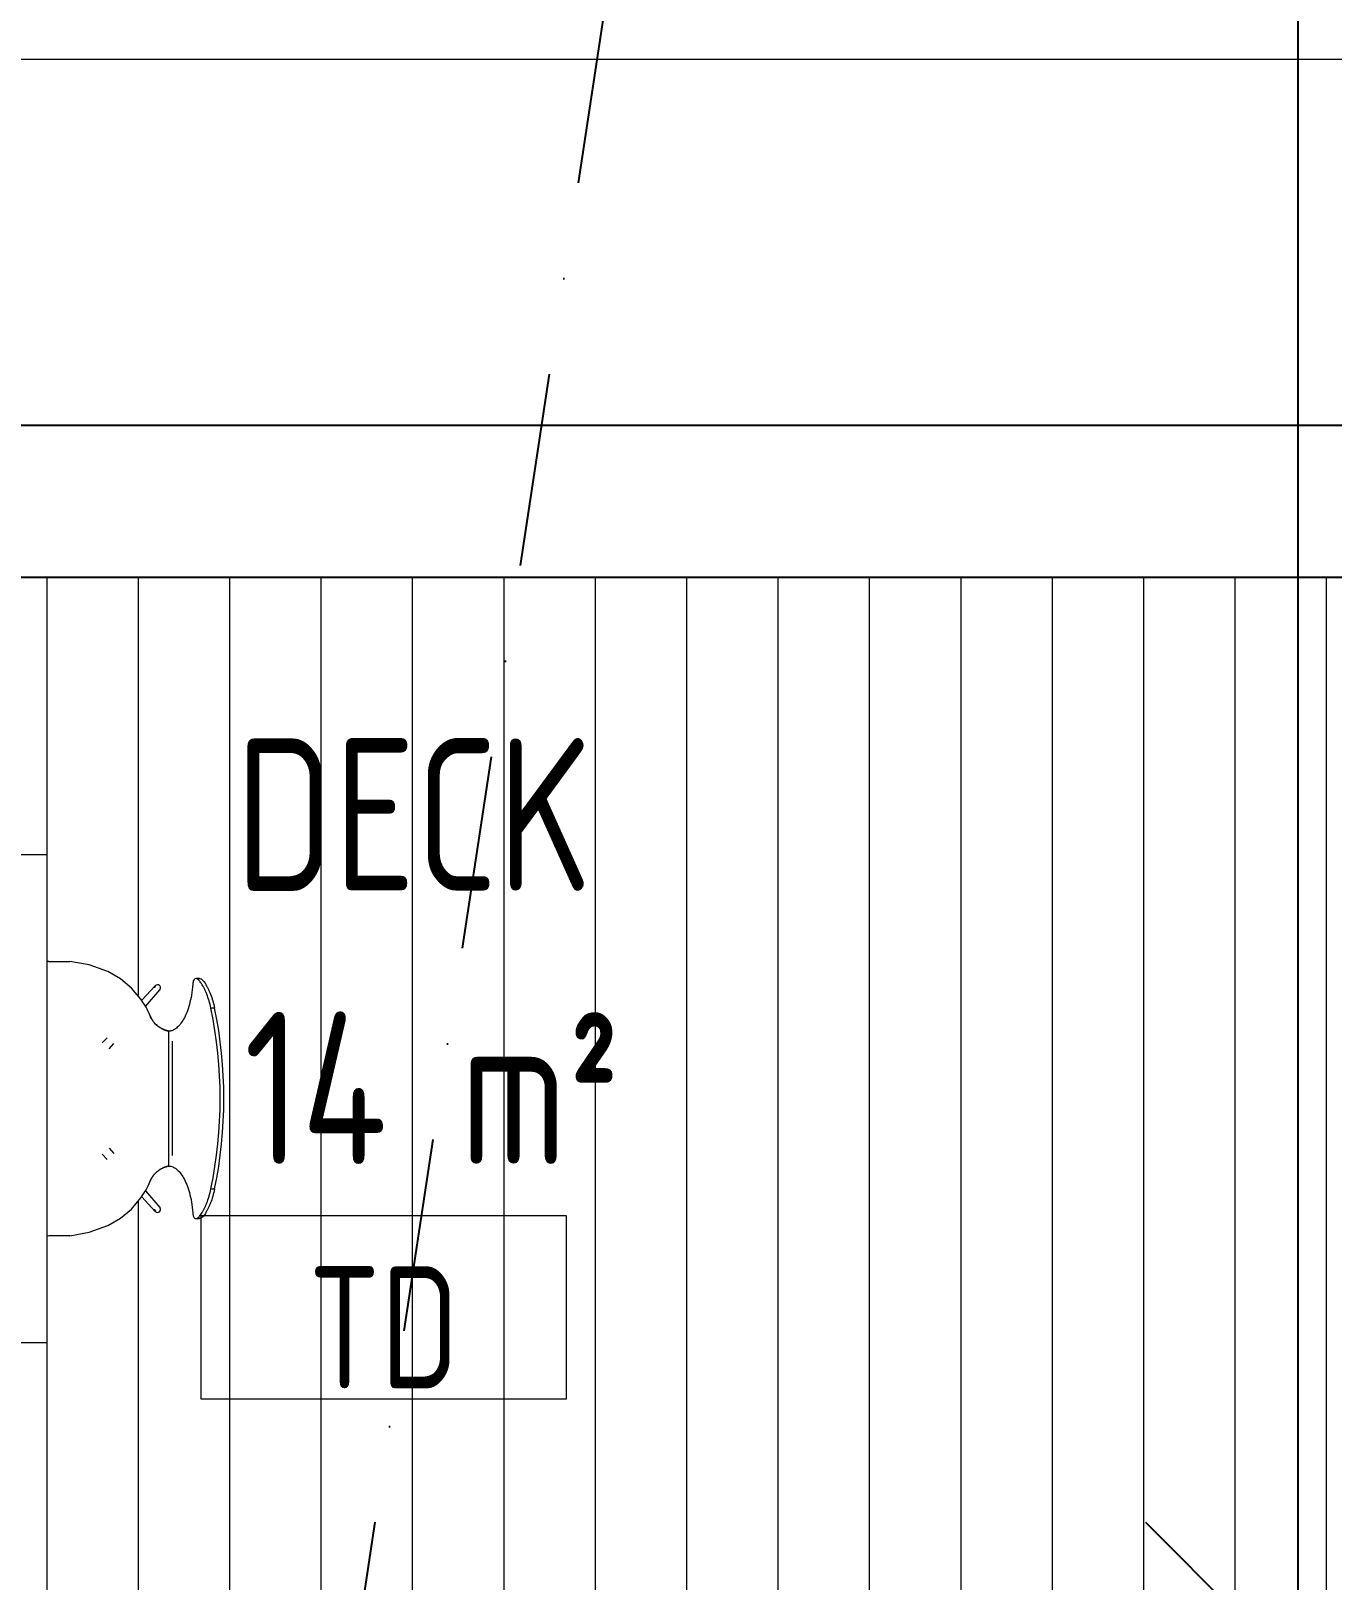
# Model space of a CAD drawing. Header units: millimetres. Extents: x -39027 to 364494, y -35256 to 94895.
# Drawn here: x 184321 to 186456, y 77990 to 80531 of the extents above; entities that cross this region are included whole.
import ezdxf

# ---------------------------------------------------------------- set-up
doc = ezdxf.new("R2010")
doc.units = ezdxf.units.MM
doc.header["$LTSCALE"] = 25
doc.header["$PDMODE"] = 3
doc.linetypes.add('DASHDOT', pattern=[25.4, 12.7, -6.35, 0, -6.35])
for name, color, linetype, lineweight in [('A-ANNO-DIMS', 211, 'Continuous', 5), ('A-ANNO-IDEN', 131, 'Continuous', 5), ('A-AREA-IDEN', 2, 'Continuous', 5), ('A-DETL-MBND', 4, 'Continuous', 13), ('A-FLOR-PATT', 8, 'Continuous', 5), ('I-FURN', 30, 'Continuous', 13)]:
    doc.layers.add(name, color=color, linetype=linetype, lineweight=lineweight)
doc.layers.add('Symbol-5', color=1, linetype='Continuous')
doc.layers.add('Wall-25', color=130, linetype='Continuous')
doc.styles.add('ISOCPEUR', font='isocpeur.ttf', dxfattribs={"width": 0.75, "height": 500})
doc.styles.add('ISOCPEUR_3', font='isocpeur.ttf', dxfattribs={"width": 0.75, "height": 400})
doc.dimstyles.new('BG_STANDARD_5_Rounding_Trans', dxfattribs={"dimscale": 304.8, "dimtxt": 500, "dimasz": 1.64042, "dimexe": 1.64042, "dimexo": 0.0625, "dimgap": 0.131234, "dimtad": 1, "dimdec": 0, "dimrnd": 5, "dimzin": 0, "dimdsep": 46, "dimtxsty": 'ISOCPEUR', "dimblk1": 'OBLIQUE', "dimblk2": 'OBLIQUE', "dimsah": 1, "dimcen": 0.09, "dimdle": 1.64042, "dimazin": 0, "dimtfac": 1, "dimtdec": 4, "dimtix": 1, "dimtmove": 0, "dimatfit": 3, "dimfxl": 3.28084, "dimfxlon": 1, "dimtvp": 1, "dimtolj": 1, "dimtzin": 0, "dimarcsym": 2})

# ---------------------------------------------------------------- blocks, each defined once
blk = doc.blocks.new('FURNITURE_table _ chairs multi-configuration - 1800 x 800-1106666-PROPOSED FIRST FLOOR PLAN')
at = {"layer": 'I-FURN'}
for p, q in [((900, 430), (-900, 430)), ((900, -370), (900, 430)), ((-900, -370), (900, -370))]:
    blk.add_line(p, q, dxfattribs=at)
at = {"layer": 'I-FURN', "lineweight": 5}
for p, q in [((903, 255), (899.9, 254.7)), ((903, 255), (937.6, 255)), ((1055.4, 191.2), (1077.6, 215.1)), ((1061.6, 181.2), (1085.1, 208.5)), ((1150.3, 227), (1144.1, 227)), ((1175.1, 178.3), (1169, 178.3)), ((990.6, 121.4), (998.5, 129.9)), ((1100.8, 140.7), (1100, 140.7)), ((1001.8, 111.4), (1009.5, 120.4)), ((1106, -63.5), (1106, 124.4)), ((990.6, -61.4), (998.5, -69.9)), ((1001.8, -51.4), (1009.5, -60.4)), ((1100, -80.7), (1100.8, -80.7)), ((1061.6, -121.2), (1085.1, -148.5)), ((1169, -118.3), (1175.1, -118.3)), ((1055.4, -131.2), (1077.6, -155.1)), ((1144.1, -167), (1150.3, -167)), ((899.9, -194.7), (903, -195)), ((937.6, -195), (903, -195))]:
    blk.add_line(p, q, dxfattribs=at)
at = {"layer": 'I-FURN', "lineweight": 5, "flags": 128}
for points in [[(999.7, 238.4), (969.4, 249.3), (937.6, 255)], [(1054.2, 193.1), (1038.8, 211.3), (1020.4, 226.5), (999.7, 238.4)], [(1100, -80.7), (1100, -6.9), (1100, 66.9), (1100, 140.7)], [(999.7, -178.4), (1020.4, -166.5), (1038.8, -151.3), (1054.2, -133.1)], [(937.6, -195), (969.4, -189.3), (999.7, -178.4)]]:
    blk.add_lwpolyline(points, dxfattribs=at)
at = {"layer": 'I-FURN', "lineweight": 5}
for centre, radius, start, end in [((1081.3, 211.7), 5, 90, 180), ((1081.3, 211.7), 5, 299.3273, 90), ((453.5, 30), 730.7, 348.2932, 11.7068), ((453.5, 30), 736.7, 348.3899, 11.6101), ((1081.3, -151.7), 5, 180, 270), ((1081.3, -151.7), 5, 270, 61.3229)]:
    blk.add_arc(centre, radius, start, end, dxfattribs=at)
for points in [[(1139.3, 217.6), (1138.8, 211.3), (1137.3, 199.5), (1133.8, 183.9), (1129.4, 170.7), (1124.2, 159.8), (1118.4, 151.3), (1112.3, 145.2), (1106.2, 141.5), (1102.5, 140.7), (1100.8, 140.7)], [(1069.1, 165.8), (1067.2, 170.6), (1062.7, 180), (1057.2, 188.8), (1054.2, 193.1)], [(1069.1, 165.8), (1070.4, 162.7), (1072, 159.8), (1073.9, 157.2)], [(1054.2, -133.1), (1057.2, -128.8), (1062.7, -120), (1067.2, -110.6), (1069.1, -105.8)]]:
    blk.add_open_spline(points, degree=3, dxfattribs=at)
for points, knots in [([(1169, 178.3), (1168.1, 182.4), (1166, 190.5), (1162.8, 199.7), (1160.1, 206.4), (1157.9, 211), (1155.8, 215.1), (1153.6, 218.6), (1151.5, 221.6), (1148.7, 224.8), (1145.6, 227.1), (1142.5, 227.1), (1140.3, 224), (1139.5, 220), (1139.3, 217.6)], [-1, -1, -1, -1, -0.888889, -0.777778, -0.722222, -0.666667, -0.611111, -0.555556, -0.5, -0.444444, -0.333333, -0.222222, -0.111111, 0, 0, 0, 0]), ([(1149, 226.7), (1149.9, 227.1), (1151.9, 227.1), (1154.9, 224.8), (1157.7, 221.6), (1159.8, 218.6), (1162, 215.1), (1164.1, 211), (1166.3, 206.4), (1169, 199.7), (1172.2, 190.5), (1174.2, 182.4), (1175.1, 178.3)], [-0.7668448, -0.7668448, -0.7668448, -0.7668448, -0.6666667, -0.5555556, -0.5, -0.4444444, -0.3888889, -0.3333333, -0.2777778, -0.2222222, -0.1111111, 0, 0, 0, 0]), ([(1100, 140.7), (1100, 140.6), (1099.5, 140.8), (1098.1, 141.1), (1097, 141.3), (1096.1, 141.6), (1095.1, 141.9), (1094, 142.3), (1092.8, 142.7), (1091.5, 143.2), (1090.1, 143.8), (1088.6, 144.5), (1087.1, 145.4), (1085, 146.6), (1082.4, 148.4), (1078.1, 152), (1073.2, 157.6), (1070.3, 162.9), (1069.1, 165.8)], [0.0009589, 0.0009589, 0.0009589, 0.0009589, 0.1428571, 0.2142857, 0.25, 0.2857143, 0.3214286, 0.3571429, 0.3928571, 0.4285714, 0.4642857, 0.5, 0.5357143, 0.5714286, 0.6428571, 0.7142857, 0.8571429, 1, 1, 1, 1]), ([(1075.9, 154.7), (1076.4, 154), (1077.9, 152.4), (1079.5, 150.9), (1080.4, 150.1)], [0.17803685, 0.17803685, 0.17803685, 0.17803685, 0.21428571, 0.26965028, 0.26965028, 0.26965028, 0.26965028]), ([(1083.1, 148), (1083.7, 147.5), (1085.1, 146.6), (1086.7, 145.6), (1087.6, 145.1), (1087.8, 145)], [0.31955752, 0.31955752, 0.31955752, 0.31955752, 0.35714286, 0.39285714, 0.40762613, 0.40762613, 0.40762613, 0.40762613]), ([(1090.2, 143.8), (1090.4, 143.7), (1091.2, 143.3), (1092.6, 142.7), (1094.1, 142.2), (1095.2, 141.9), (1095.7, 141.7), (1096, 141.6)], [0.4518908, 0.4518908, 0.4518908, 0.4518908, 0.4642857, 0.5, 0.5357143, 0.5535714, 0.5714286, 0.5714286, 0.5714286, 0.5714286]), ([(1096.1, 141.6), (1096.5, 141.5), (1097.2, 141.3), (1098.6, 140.9), (1099.7, 140.7), (1100.4, 140.6), (1100.5, 140.6)], [0.574221, 0.574221, 0.574221, 0.574221, 0.5982143, 0.625, 0.6785714, 0.6863327, 0.6863327, 0.6863327, 0.6863327]), ([(1069.1, -105.8), (1070.3, -102.9), (1073.2, -97.6), (1078.1, -92), (1081.8, -88.9), (1084, -87.3), (1085.6, -86.3), (1087.1, -85.4), (1088.6, -84.5), (1090.1, -83.8), (1091.7, -83.1), (1093.4, -82.4), (1094.8, -82), (1095.7, -81.7), (1096.2, -81.6), (1096.9, -81.3), (1097.8, -81.1), (1098.8, -80.9), (1099.7, -80.7), (1100, -80.7), (1100, -80.7)], [0, 0, 0, 0, 0.1428571, 0.2857143, 0.3571429, 0.3928571, 0.4285714, 0.4642857, 0.5, 0.5357143, 0.5714286, 0.625, 0.6785714, 0.7053571, 0.71875, 0.7321429, 0.7857143, 0.8392857, 0.8928571, 0.9990411, 0.9990411, 0.9990411, 0.9990411]), ([(1073.9, -97.2), (1073, -98.4), (1071.3, -101.1), (1069.8, -104.1), (1069.1, -105.8)], [0.8656218, 0.8656218, 0.8656218, 0.8656218, 0.9285714, 1, 1, 1, 1]), ([(1080.4, -90.1), (1079.5, -90.9), (1077.9, -92.4), (1076.4, -94), (1075.9, -94.7)], [0.73034972, 0.73034972, 0.73034972, 0.73034972, 0.78571429, 0.82196315, 0.82196315, 0.82196315, 0.82196315]), ([(1087.8, -85), (1087.6, -85.1), (1086.7, -85.6), (1085.1, -86.6), (1083.7, -87.5), (1083.1, -88)], [0.59237387, 0.59237387, 0.59237387, 0.59237387, 0.60714286, 0.64285714, 0.68044248, 0.68044248, 0.68044248, 0.68044248]), ([(1096, -81.6), (1095.5, -81.8), (1094.4, -82.1), (1092.6, -82.7), (1091.2, -83.3), (1090.4, -83.7), (1090.2, -83.8)], [0.4285714, 0.4285714, 0.4285714, 0.4285714, 0.4642857, 0.5, 0.5357143, 0.5481092, 0.5481092, 0.5481092, 0.5481092]), ([(1100.5, -80.6), (1100.4, -80.6), (1099.9, -80.7), (1099, -80.9), (1097.6, -81.2), (1096.6, -81.4), (1096.1, -81.6)], [0.3136673, 0.3136673, 0.3136673, 0.3136673, 0.3214286, 0.3571429, 0.3928571, 0.425779, 0.425779, 0.425779, 0.425779]), ([(1100.8, -80.7), (1102.5, -80.7), (1106.2, -81.5), (1114.4, -86.4), (1124.4, -98.6), (1132.6, -118.8), (1137.3, -139.5), (1138.8, -151.3), (1139.3, -157.6)], [-1, -1, -1, -1, -0.875, -0.75, -0.5, -0.25, -0.125, 0, 0, 0, 0]), ([(1139.3, -157.6), (1139.5, -160), (1140.3, -164), (1142.5, -167.1), (1145.6, -167.1), (1148.7, -164.8), (1151.5, -161.6), (1153.6, -158.6), (1155.8, -155.1), (1157.9, -151), (1160.1, -146.4), (1162.8, -139.7), (1166, -130.5), (1168.1, -122.4), (1169, -118.3)], [-1, -1, -1, -1, -0.888889, -0.777778, -0.666667, -0.555556, -0.5, -0.444444, -0.388889, -0.333333, -0.277778, -0.222222, -0.111111, 0, 0, 0, 0]), ([(1175.1, -118.3), (1174.2, -122.4), (1172.2, -130.5), (1169, -139.7), (1166.3, -146.4), (1164.1, -151), (1162, -155.1), (1159.8, -158.6), (1157.7, -161.6), (1154.9, -164.8), (1151.9, -167.1), (1149.9, -167.1), (1149, -166.7)], [-1, -1, -1, -1, -0.8888889, -0.7777778, -0.7222222, -0.6666667, -0.6111111, -0.5555556, -0.5, -0.4444444, -0.3333333, -0.2331552, -0.2331552, -0.2331552, -0.2331552])]:
    blk.add_open_spline(points, degree=3, knots=knots, dxfattribs=at)
blk = doc.blocks.new('TAG_Material sml - BG_Material Tag-175359-PROPOSED FIRST FLOOR PLAN')
at = {"layer": 'A-ANNO-IDEN'}
for p, q in [((2.809, 1.208), (-3.191, 1.208)), ((-3.191, 1.208), (-3.191, -1.792)), ((2.809, -1.792), (2.809, 1.208)), ((-3.191, -1.792), (2.809, -1.792))]:
    blk.add_line(p, q, dxfattribs=at)
blk = doc.blocks.new('_Oblique')
at = {"color": 0, "linetype": 'ByBlock', "lineweight": -2}
blk.add_line((-0.5, -0.5), (0.5, 0.5), dxfattribs=at)
blk = doc.blocks.new('*D1217')
at = {"layer": 'A-ANNO-DIMS', "color": 0, "lineweight": -2, "transparency": 16777216}
for p, q in [((186399.5, 86041.6), (186399.5, 77334.9)), ((186880.5, 85541.6), (185899.5, 85541.6)), ((185918.6, 77834.9), (186899.5, 77834.9))]:
    blk.add_line(p, q, dxfattribs=at)
at = {"layer": 'Defpoints', "color": 0, "transparency": 16777216}
for p in [(186899.5, 85541.6), (185899.5, 77834.9), (186399.5, 77834.9)]:
    blk.add_point(p, dxfattribs=at)
at = {"layer": 'A-ANNO-DIMS', "color": 0, "lineweight": -2, "transparency": 16777216, "xscale": 500.0000000000001, "yscale": 500.0000000000001, "zscale": 500.0000000000001}
for p, rotation in [((186399.5, 85541.6), 90), ((186399.5, 77834.9), 270)]:
    blk.add_blockref('_Oblique', p, dxfattribs=dict(at, rotation=rotation))
at = {"layer": 'A-ANNO-DIMS', "color": 0, "transparency": 16777216, "insert": (186109.5, 81688.2), "char_height": 500, "attachment_point": 5, "rotation": 90, "style": 'ISOCPEUR'}
blk.add_mtext('\\A1;7705', dxfattribs=at)

msp = doc.modelspace()

# ---------------------------------------------------------------- hatches: boundary and pattern name
at = {"layer": 'A-FLOR-PATT'}
h = msp.add_hatch(dxfattribs=at)
h.set_pattern_fill('FP_85', color=256, style=0, pattern_type=2)
h.set_pattern_definition([(90, (189446.88, 77295.56), (-150, 9e-15), [])])
h.paths.add_polyline_path([(186455.7, 77834.9), (187650, 77834.9), (187945.1, 79634.9), (180644, 79634.5), (180644, 77834.9), (186405.5, 77834.9)], flags=0)
h.paths.add_polyline_path([(183971.9, 78089.7), (183897.4, 78093.5), (183821.9, 78105.2), (183800.5, 78111.6), (183783, 78120.4), (183775.9, 78127.2), (183775.2, 78128.1), (183775.3, 78137.3), (183778.3, 78139.5), (183830.8, 78150.7), (183844.1, 78157.5), (183850.7, 78162.1), (183858.6, 78171.4), (183860.3, 78175), (183861, 78180.9), (183858.6, 78188.5), (183855.6, 78194.4), (183850.7, 78200.7), (183844.1, 78206.4), (183820.6, 78218.1), (183790.1, 78193.6), (183785.7, 78199.1), (183791.2, 78205.2), (183802.6, 78216.9), (183810.7, 78224.5), (183807.4, 78226.9), (183790.6, 78241.1), (183775.3, 78259.5), (183763.5, 78280.2), (183752.5, 78310.6), (183746.9, 78342.3), (183746.9, 78379.9), (183146.4, 78379.9), (183146.9, 78376.9), (183146.9, 78342.3), (183139, 78304.3), (183130.3, 78280.2), (183118.4, 78259.5), (183103.2, 78241.1), (183084, 78223.5), (183102.8, 78205), (183108.3, 78198.3), (183102.8, 78194.2), (183084.9, 78208.1), (183072.2, 78217.8), (183071.7, 78217.5), (183049.7, 78206.4), (183043.1, 78200.7), (183038.2, 78194.4), (183033.5, 78183.8), (183032.7, 78178.3), (183035.1, 78171.4), (183038.2, 78166.9), (183044.8, 78160.7), (183052.1, 78155.9), (183063, 78150.7), (183082.2, 78145), (183102.8, 78141.5), (183115.8, 78139.2), (183118.5, 78136.9), (183117.9, 78127.2), (183112.6, 78121.8), (183105.3, 78117.2), (183093.2, 78111.6), (183070.1, 78104.8), (182993.1, 78093.3), (182921.9, 78089.7), (182847.4, 78093.5), (182771.9, 78105.2), (182750.5, 78111.6), (182733, 78120.4), (182725.9, 78127.2), (182725.2, 78128.1), (182725.3, 78137.3), (182728.3, 78139.5), (182780.8, 78150.7), (182794.8, 78157.9), (182800.9, 78162.3), (182808.6, 78171.4), (182810.3, 78175), (182811, 78180.9), (182808.6, 78188.5), (182805.6, 78194.4), (182800.7, 78200.7), (182794.1, 78206.4), (182770.6, 78218.1), (182740.1, 78193.6), (182735.7, 78199.1), (182741.2, 78205.2), (182752.6, 78216.9), (182760.7, 78224.5), (182757.4, 78226.9), (182740.6, 78241.1), (182725.3, 78259.5), (182713.5, 78280.2), (182702.5, 78310.6), (182696.9, 78342.3), (182696.9, 78379.9), (182546.9, 78379.9), (182546.9, 78555.4), (182543.9, 78554.9), (182509.3, 78554.9), (182472.2, 78562.5), (182447.2, 78571.5), (182426.4, 78583.4), (182408.1, 78598.6), (182390.4, 78617.8), (182371.9, 78599), (182365.3, 78593.5), (182361.2, 78599), (182375.1, 78616.9), (182384.7, 78629.6), (182384.4, 78630.1), (182373.4, 78652.1), (182367.7, 78658.7), (182361.3, 78663.6), (182350.8, 78668.3), (182345.2, 78669.1), (182340.6, 78668), (182334.6, 78664.3), (182327.7, 78657), (182321.8, 78647.5), (182317.6, 78638.8), (182313.2, 78625.6), (182308.4, 78599), (182306.2, 78586), (182303.9, 78583.3), (182294.1, 78583.9), (182288.8, 78589.2), (182284.8, 78595.5), (182278.6, 78608.6), (182271.8, 78631.7), (182260.3, 78708.7), (182256.7, 78779.9), (182260.5, 78854.4), (182272.2, 78929.9), (182278.6, 78951.3), (182287.1, 78968.5), (182294.1, 78975.9), (182295, 78976.6), (182304.3, 78976.5), (182306.4, 78973.5), (182317.6, 78921), (182322.8, 78910.1), (182328.5, 78901.6), (182334.6, 78895.5), (182340.6, 78891.8), (182347.9, 78890.8), (182355.4, 78893.1), (182361.3, 78896.2), (182367.7, 78901.1), (182373.4, 78907.7), (182385.1, 78931.2), (182360.6, 78961.7), (182366.1, 78966.1), (182372.2, 78960.6), (182383.9, 78949.2), (182391.5, 78941.1), (182396.9, 78948), (182408.1, 78961.2), (182429.4, 78978.1), (182447.2, 78988.3), (182477.5, 78999.3), (182509.3, 79004.9), (182546.9, 79004.9), (182546.9, 79179.9), (182697.4, 79179.9), (182696.9, 79182.9), (182696.9, 79217.5), (182704.5, 79254.6), (182713.5, 79279.6), (182725.3, 79300.4), (182740.6, 79318.7), (182759.7, 79336.4), (182740.9, 79354.9), (182735.4, 79361.5), (182741, 79365.6), (182758.8, 79351.7), (182771.6, 79342.1), (182772, 79342.4), (182794.1, 79353.4), (182800.7, 79359.1), (182805.6, 79365.5), (182810.3, 79376), (182811, 79381.6), (182810, 79386.2), (182806.3, 79392.2), (182799, 79399.1), (182791.7, 79404), (182780.8, 79409.2), (182761.6, 79414.9), (182741, 79418.4), (182728, 79420.6), (182725.3, 79422.9), (182725.9, 79432.6), (182731.2, 79438), (182738.5, 79442.6), (182750.5, 79448.2), (182773.6, 79455), (182850.7, 79466.5), (182921.9, 79470.1), (182996.4, 79466.3), (183074.8, 79453.9), (183093.2, 79448.2), (183110.8, 79439.4), (183117.9, 79432.6), (183118.5, 79431.8), (183118.5, 79422.5), (183115.4, 79420.4), (183063, 79409.2), (183051.3, 79403.5), (183043.6, 79398.3), (183037.5, 79392.2), (183033.3, 79383.9), (183032.9, 79378.2), (183035.1, 79371.4), (183038.2, 79365.5), (183043.1, 79359.1), (183049.7, 79353.4), (183073.2, 79341.7), (183103.6, 79366.2), (183108.1, 79360.7), (183102.6, 79354.6), (183091.2, 79342.9), (183083.1, 79335.3), (183086.3, 79332.9), (183103.2, 79318.7), (183118.4, 79300.4), (183130.3, 79279.6), (183141.2, 79249.3), (183146.9, 79217.5), (183146.9, 79179.9), (183747.4, 79179.9), (183746.9, 79182.9), (183746.9, 79217.5), (183754.5, 79254.6), (183763.5, 79279.6), (183775.3, 79300.4), (183790.6, 79318.7), (183809.7, 79336.4), (183790.9, 79354.9), (183785.4, 79361.5), (183791, 79365.6), (183808.8, 79351.7), (183821.6, 79342.1), (183827.9, 79345.1), (183844.1, 79353.4), (183850.7, 79359.1), (183855.6, 79365.5), (183860.3, 79376), (183861, 79381.6), (183860, 79386.2), (183856.3, 79392.2), (183849, 79399.1), (183841.7, 79404), (183827.9, 79410.1), (183811.6, 79414.9), (183791, 79418.4), (183778, 79420.6), (183775.3, 79422.9), (183775.9, 79432.6), (183781.2, 79438), (183788.5, 79442.6), (183800.5, 79448.2), (183823.6, 79455), (183900.7, 79466.5), (183971.9, 79470.1), (184046.4, 79466.3), (184121.8, 79454.6), (184143.2, 79448.2), (184160.4, 79439.7), (184166, 79435.2), (184168.5, 79431.8), (184168.5, 79422.5), (184165.4, 79420.4), (184113, 79409.2), (184101.3, 79403.5), (184093.6, 79398.3), (184087.5, 79392.2), (184083.3, 79383.9), (184082.9, 79378.2), (184085.1, 79371.4), (184088.2, 79365.5), (184093.1, 79359.1), (184099.7, 79353.4), (184123.2, 79341.7), (184153.6, 79366.2), (184158.1, 79360.7), (184152.6, 79354.6), (184141.2, 79342.9), (184133.1, 79335.3), (184136.3, 79332.9), (184153.2, 79318.7), (184168.4, 79300.4), (184180.3, 79279.6), (184191.2, 79249.3), (184196.9, 79217.5), (184196.9, 79179.9), (184346.9, 79179.9), (184346.9, 79004.4), (184349.9, 79004.9), (184384.5, 79004.9), (184421.6, 78997.3), (184446.6, 78988.3), (184467.3, 78976.5), (184485.7, 78961.2), (184503.2, 78942.1), (184522.9, 78961.8), (184528.2, 78966.7), (184532.6, 78960.8), (184521.1, 78945.9), (184509, 78930.2), (184513.1, 78921.8), (184520.4, 78907.7), (184526.1, 78901.1), (184532.4, 78896.2), (184543, 78891.5), (184548.5, 78890.8), (184553.2, 78891.8), (184559.9, 78896.2), (184566.4, 78903.3), (184573.6, 78915.7), (184579, 78929.8), (184581.8, 78940.2), (184585.3, 78960.8), (184587.6, 78973.8), (184589.9, 78976.5), (184599.6, 78975.9), (184605, 78970.6), (184609, 78964.3), (184615.2, 78951.3), (184622, 78928.2), (184633.3, 78854.4), (184637.1, 78779.9), (184633.3, 78705.4), (184620.6, 78626.2), (184615.2, 78608.6), (184606.7, 78591.4), (184599.6, 78583.9), (184598.7, 78583.3), (184589.5, 78583.3), (184587.3, 78586.4), (184576.1, 78638.8), (184568.9, 78652.8), (184564.7, 78658.7), (184558.6, 78664.7), (184553.2, 78668), (184545.9, 78669.1), (184538.3, 78666.7), (184532.4, 78663.6), (184526.1, 78658.7), (184520.4, 78652.1), (184508.3, 78628.4), (184518.7, 78616.8), (184532.6, 78599), (184533.2, 78598.2), (184528.2, 78593.2), (184521.8, 78599), (184509, 78611.5), (184502.3, 78618.8), (184496.2, 78611.1), (184485.7, 78598.6), (184467.3, 78583.4), (184446.6, 78571.5), (184416.2, 78560.6), (184384.5, 78554.9), (184346.9, 78554.9), (184346.9, 78379.9), (184196.4, 78379.9), (184196.9, 78376.9), (184196.9, 78342.3), (184189, 78304.3), (184180.3, 78280.2), (184168.4, 78259.5), (184150.6, 78238.9), (184134, 78223.5), (184152.8, 78205), (184158.3, 78198.3), (184152.8, 78194.2), (184134.9, 78208.1), (184122.2, 78217.8), (184121.7, 78217.5), (184099.7, 78206.4), (184093.1, 78200.7), (184088.2, 78194.4), (184083.5, 78183.8), (184082.7, 78178.3), (184085.1, 78171.4), (184088.2, 78166.9), (184094.8, 78160.7), (184105.6, 78154.2), (184113, 78150.7), (184132.2, 78145), (184152.8, 78141.5), (184165.8, 78139.2), (184168.5, 78136.9), (184167.9, 78127.2), (184162.6, 78121.8), (184155.3, 78117.2), (184143.2, 78111.6), (184120.1, 78104.8), (184043, 78093.3), (183983.7, 78090.3)], flags=0)

# ---------------------------------------------------------------- linework, layer by layer
at = {"layer": 'A-DETL-MBND', "lineweight": 5}
msp.add_line((188591.2, 80484.9), (180644, 80484.9), dxfattribs=at)
at = {"layer": 'Symbol-5', "linetype": 'DASHDOT'}
msp.add_line((186219.7, 86875.4), (182189.9, 60334.4), dxfattribs=at)
at = {"layer": 'Wall-25'}
for p, q in [((180644, 79884.9), (188239.5, 79884.9)), ((187945.1, 79634.9), (180644, 79634.9))]:
    msp.add_line(p, q, dxfattribs=at)

# ---------------------------------------------------------------- block references
at = {"layer": 'A-ANNO-IDEN', "xscale": 99.99999999999993, "yscale": 99.99999999999993, "zscale": 99.99999999999993}
msp.add_blockref('TAG_Material sml - BG_Material Tag-175359-PROPOSED FIRST FLOOR PLAN', (184918.5, 78466.7), dxfattribs=at)
at = {"layer": 'I-FURN'}
msp.add_blockref('FURNITURE_table _ chairs multi-configuration - 1800 x 800-1106666-PROPOSED FIRST FLOOR PLAN', (183446.9, 78749.9), dxfattribs=at)

# ---------------------------------------------------------------- texts
at = {"layer": 'A-ANNO-IDEN', "insert": (184899.7, 78504.6), "char_height": 200, "width": 288, "attachment_point": 2, "line_spacing_factor": 1.153846, "style": 'ISOCPEUR_3'}
msp.add_mtext('TD', dxfattribs=at)
at = {"layer": 'A-AREA-IDEN', "char_height": 250, "attachment_point": 2, "line_spacing_factor": 1.153846, "style": 'ISOCPEUR'}
for s, insert, width in [('DECK', (184948.5, 79370.7), 672), ('14 m²', (184979.7, 78922.1), 762)]:
    msp.add_mtext(s, dxfattribs=dict(at, insert=insert, width=width))

# ---------------------------------------------------------------- dimensions: what is measured, and where the dimension line sits
at = {"layer": 'A-ANNO-DIMS'}
dim = msp.add_linear_dim(base=(186399.5, 77834.9), p1=(186899.5, 85541.6), p2=(185899.5, 77834.9), angle=90, dimstyle='BG_STANDARD_5_Rounding_Trans', override={"dimpost": '<>', "dimfxl": 7771.252566}, dxfattribs=at)
dim.commit()
dim.dimension.update_dxf_attribs({"geometry": '*D1217', "text_midpoint": (186109.5, 81688.2)})

doc.saveas('drawing.dxf')
